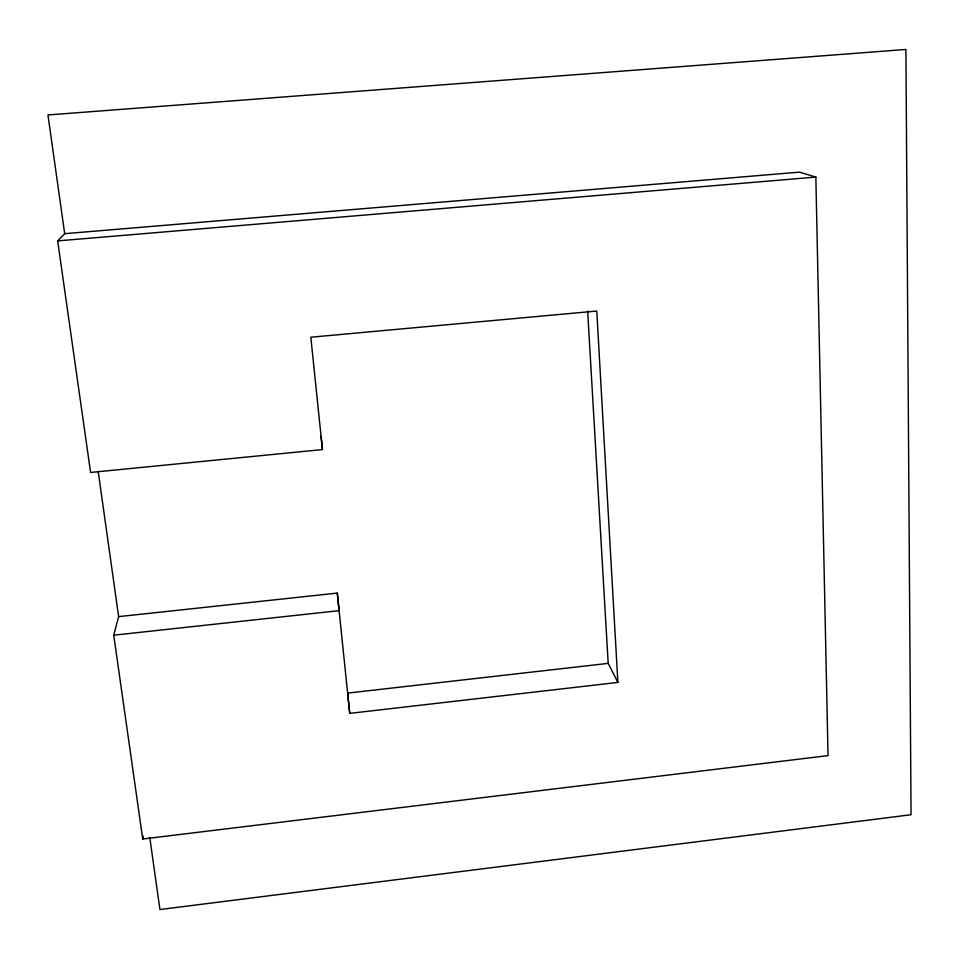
<?xml version="1.0" encoding="UTF-8"?>
<svg xmlns="http://www.w3.org/2000/svg" width="959" height="959" viewBox="0 0 959 959"><rect width="100%" height="100%" fill="white"/><g stroke="black" fill="none" stroke-linecap="round" stroke-linejoin="round"><path stroke-width="1.44" d="M321.097 436.405L322.44 449.579L90.59 472.451L57.672 240.901L64.685 233.684L799.494 172.141L815.845 177.091L828.037 755.608L142.723 839.017L143.179 836.212M142.723 839.017L113.737 635.194L118.64 616.637L98.178 471.36M118.64 616.637L337.292 593.082L349.723 713.376L617.884 682.424L596.762 311.04L310.824 337.22L322.44 449.579M617.884 682.424L608.186 663.376L347.637 693.105L349.723 713.376M113.737 635.194L339.102 610.655L337.292 593.082M57.672 240.901L815.845 177.091M64.685 233.684L47.95 114.96L905.907 49.46L911.05 814.73L159.925 909.54L149.748 837.315M587.639 311.016L608.186 663.376"/></g></svg>
